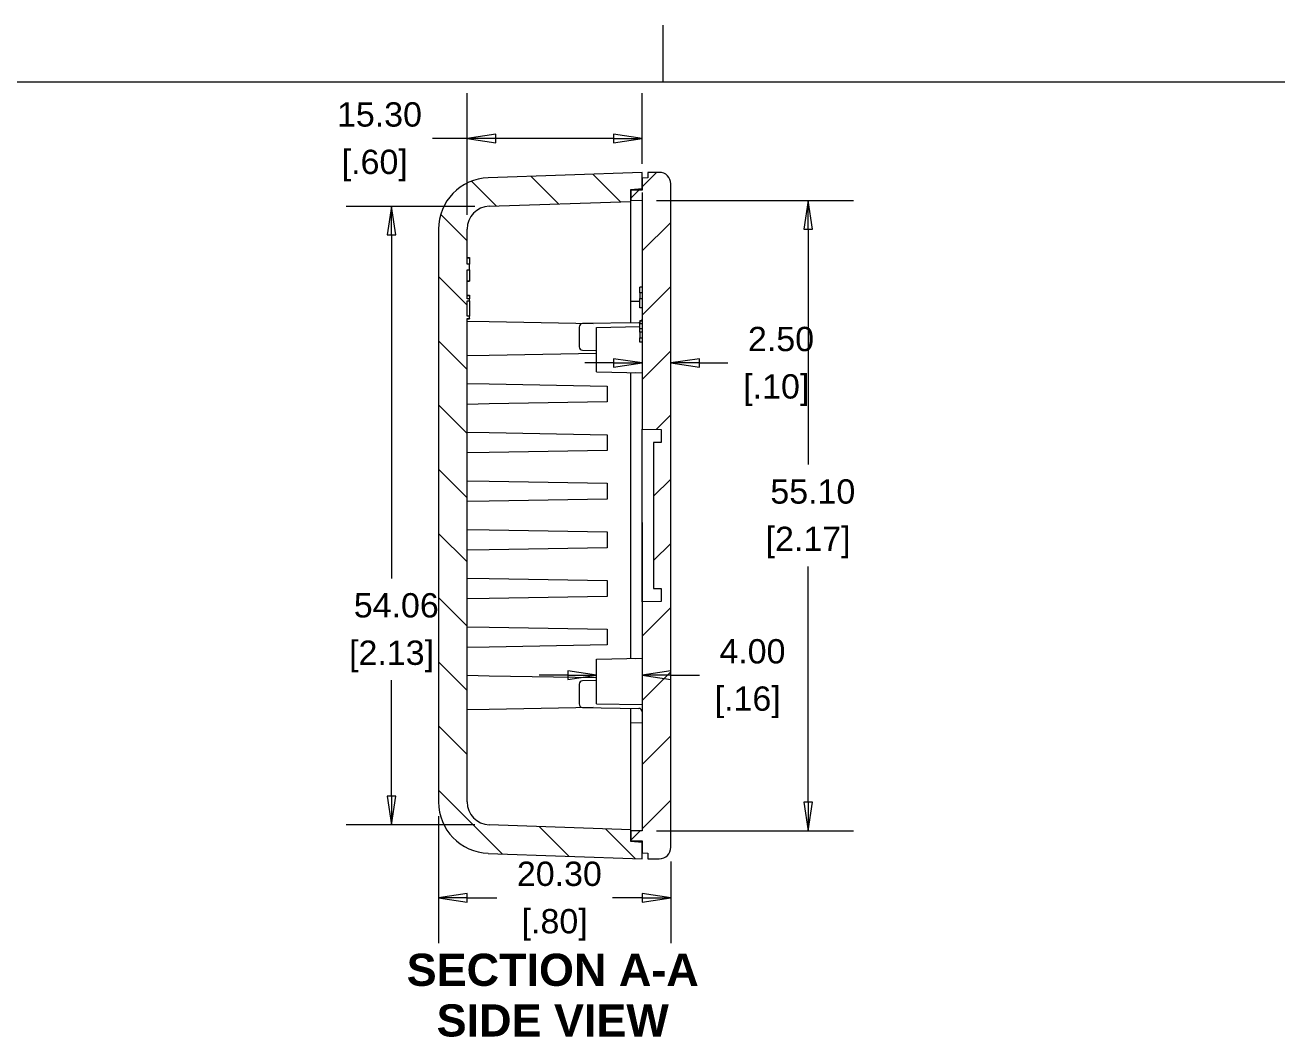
# Model space of a CAD drawing. Header units: millimetres. Extents: x 4 to 345, y 4 to 266.
# Drawn here: x 118.8 to 228.3, y 177 to 265.5 of the extents above; entities that cross this region are included whole.
import ezdxf

# ---------------------------------------------------------------- set-up
doc = ezdxf.new("R2010")
doc.units = ezdxf.units.MM
doc.header["$LTSCALE"] = 1.25
doc.layers.get('0').update_dxf_attribs({"lineweight": 25})
for name, color, linetype, lineweight in [('Dimension (ANSI)', 7, 'Continuous', 9), ('Hatch (ANSI)', 7, 'Continuous', 9), ('Sketch Geometry (ANSI)', 7, 'Continuous', 9), ('Symbol (ANSI)', 7, 'Continuous', 9), ('Visible (ANSI)', 7, 'Continuous', 9)]:
    doc.layers.add(name, color=color, linetype=linetype, lineweight=lineweight)
doc.styles.add('Label Text (ANSI)', font='arialbd.ttf')
doc.styles.add('Note Text (ANSI)', font='arial.ttf')
doc.dimstyles.new('Default - mm_inch (ANSI)', dxfattribs={"dimscale": 1.25, "dimtxt": 1.7, "dimasz": 2, "dimexe": 3.175, "dimexo": 1, "dimgap": 0.8, "dimtad": 0, "dimtih": 1, "dimtoh": 1, "dimrnd": 1e-08, "dimzin": 4, "dimdsep": 46, "dimtxsty": 'Note Text (ANSI)', "dimblk": 'Filled-1', "dimcen": 0.09, "dimdle": 10, "dimclrd": 256, "dimclre": 256, "dimclrt": 256, "dimadec": 1, "dimazin": 0, "dimtfac": 1.176471, "dimtofl": 0, "dimtmove": 0, "dimatfit": 3, "dimfxl": 0, "dimtolj": 1, "dimtzin": 0, "dimlwd": -1, "dimlwe": -1, "dimarcsym": 0})

# ---------------------------------------------------------------- blocks, each defined once
blk = doc.blocks.new('Filled-1')
at = {"color": 0}
for p, q in [((0, 0), (-1, 0.15)), ((-1, 0.15), (-1, -0.15)), ((-1, 0), (0, 0)), ((-1, -0.15), (0, 0))]:
    blk.add_line(p, q, dxfattribs=at)
at = {"color": 0, "flags": 128}
blk.add_lwpolyline([(-1, -0.15), (0, 0), (-1, 0.15), (-1, -0.15)], dxfattribs=at)
at = {"color": 0}
blk.add_solid([(-1, -0.15), (0, 0), (-1, 0.15), (-1, -0.15)], dxfattribs=at)
blk = doc.blocks.new('*D16')
at = {"layer": 'Defpoints', "color": 0, "transparency": 16777216}
for p in [(157.49, 255.59), (172.79, 252.12), (157.49, 247.66)]:
    blk.add_point(p, dxfattribs=at)
at = {"layer": 'Dimension (ANSI)', "transparency": 16777216}
for p, q in [((157.49, 248.91), (157.49, 259.55)), ((172.79, 253.37), (172.79, 259.55)), ((157.49, 255.59), (154.47, 255.59)), ((170.29, 255.59), (159.99, 255.59))]:
    blk.add_line(p, q, dxfattribs=at)
at = {"layer": 'Dimension (ANSI)', "transparency": 16777216, "xscale": 2.5, "yscale": 2.5, "zscale": 2.5, "rotation": 180}
blk.add_blockref('Filled-1', (157.49, 255.59), dxfattribs=at)
at = {"layer": 'Dimension (ANSI)', "transparency": 16777216, "xscale": 2.5, "yscale": 2.5, "zscale": 2.5}
blk.add_blockref('Filled-1', (172.79, 255.59), dxfattribs=at)
at = {"layer": 'Dimension (ANSI)', "transparency": 16777216, "char_height": 2.125, "attachment_point": 5, "style": 'Note Text (ANSI)'}
for s, insert in [('\\A1; 15.30', (149.41, 257.67)), ('\\A1;[.60]', (149.41, 253.22))]:
    blk.add_mtext(s, dxfattribs=dict(at, insert=insert))
blk = doc.blocks.new('*D17')
at = {"layer": 'Defpoints', "color": 0, "transparency": 16777216}
for p in [(172.79, 223.26), (168.79, 208.65), (172.79, 208.66)]:
    blk.add_point(p, dxfattribs=at)
at = {"layer": 'Dimension (ANSI)', "transparency": 16777216}
for p, q in [((172.79, 222.01), (172.79, 204.69)), ((166.29, 208.66), (163.79, 208.66)), ((175.29, 208.66), (177.79, 208.66))]:
    blk.add_line(p, q, dxfattribs=at)
at = {"layer": 'Dimension (ANSI)', "transparency": 16777216, "xscale": 2.5, "yscale": 2.5, "zscale": 2.5}
blk.add_blockref('Filled-1', (168.79, 208.66), dxfattribs=at)
at = {"layer": 'Dimension (ANSI)', "transparency": 16777216, "xscale": 2.5, "yscale": 2.5, "zscale": 2.5, "rotation": 180}
blk.add_blockref('Filled-1', (172.79, 208.66), dxfattribs=at)
at = {"layer": 'Dimension (ANSI)', "transparency": 16777216, "char_height": 2.125, "attachment_point": 5, "style": 'Note Text (ANSI)'}
for s, insert in [('\\A1; 4.00', (182.02, 210.74)), ('\\A1;[.16]', (182.02, 206.3))]:
    blk.add_mtext(s, dxfattribs=dict(at, insert=insert))
blk = doc.blocks.new('*D18')
at = {"layer": 'Defpoints', "color": 0, "transparency": 16777216}
for p in [(172.79, 252.12), (175.29, 251.62), (172.79, 235.96)]:
    blk.add_point(p, dxfattribs=at)
at = {"layer": 'Dimension (ANSI)', "transparency": 16777216}
for p, q in [((172.79, 250.87), (172.79, 231.99)), ((170.29, 235.96), (167.79, 235.96)), ((177.79, 235.96), (180.29, 235.96))]:
    blk.add_line(p, q, dxfattribs=at)
at = {"layer": 'Dimension (ANSI)', "transparency": 16777216, "xscale": 2.5, "yscale": 2.5, "zscale": 2.5}
blk.add_blockref('Filled-1', (172.79, 235.96), dxfattribs=at)
at = {"layer": 'Dimension (ANSI)', "transparency": 16777216, "xscale": 2.5, "yscale": 2.5, "zscale": 2.5, "rotation": 180}
blk.add_blockref('Filled-1', (175.29, 235.96), dxfattribs=at)
at = {"layer": 'Dimension (ANSI)', "transparency": 16777216, "char_height": 2.125, "attachment_point": 5, "style": 'Note Text (ANSI)'}
for s, insert in [('\\A1; 2.50', (184.52, 238.04)), ('\\A1;[.10]', (184.52, 233.59))]:
    blk.add_mtext(s, dxfattribs=dict(at, insert=insert))
blk = doc.blocks.new('*D19')
at = {"layer": 'Defpoints', "color": 0, "transparency": 16777216}
for p in [(154.99, 197.59), (175.29, 193.62), (175.29, 189.2)]:
    blk.add_point(p, dxfattribs=at)
at = {"layer": 'Dimension (ANSI)', "transparency": 16777216}
for p, q in [((154.99, 196.34), (154.99, 185.23)), ((175.29, 192.37), (175.29, 185.23)), ((157.49, 189.2), (160.08, 189.2)), ((172.79, 189.2), (170.19, 189.2))]:
    blk.add_line(p, q, dxfattribs=at)
at = {"layer": 'Dimension (ANSI)', "transparency": 16777216, "xscale": 2.5, "yscale": 2.5, "zscale": 2.5, "rotation": 180}
blk.add_blockref('Filled-1', (154.99, 189.2), dxfattribs=at)
at = {"layer": 'Dimension (ANSI)', "transparency": 16777216, "xscale": 2.5, "yscale": 2.5, "zscale": 2.5}
blk.add_blockref('Filled-1', (175.29, 189.2), dxfattribs=at)
at = {"layer": 'Dimension (ANSI)', "transparency": 16777216, "char_height": 2.125, "attachment_point": 5, "style": 'Note Text (ANSI)'}
for s, insert in [('\\A1; 20.30', (165.14, 191.29)), ('\\A1;[.80]', (165.14, 186.84))]:
    blk.add_mtext(s, dxfattribs=dict(at, insert=insert))
blk = doc.blocks.new('*D20')
at = {"layer": 'Defpoints', "color": 0, "transparency": 16777216}
for p in [(172.79, 250.17), (172.79, 195.07), (187.3, 195.07)]:
    blk.add_point(p, dxfattribs=at)
at = {"layer": 'Dimension (ANSI)', "transparency": 16777216}
for p, q in [((174.04, 250.17), (191.27, 250.17)), ((187.3, 247.67), (187.3, 227.07)), ((187.3, 197.57), (187.3, 218.18)), ((174.04, 195.07), (191.27, 195.07))]:
    blk.add_line(p, q, dxfattribs=at)
at = {"layer": 'Dimension (ANSI)', "transparency": 16777216, "xscale": 2.5, "yscale": 2.5, "zscale": 2.5}
for p, rotation in [((187.3, 250.17), 90), ((187.3, 195.07), 270)]:
    blk.add_blockref('Filled-1', p, dxfattribs=dict(at, rotation=rotation))
at = {"layer": 'Dimension (ANSI)', "transparency": 16777216, "char_height": 2.125, "attachment_point": 5, "style": 'Note Text (ANSI)'}
for s, insert in [('\\A1; 55.10', (187.3, 224.71)), ('\\A1;[2.17]', (187.3, 220.26))]:
    blk.add_mtext(s, dxfattribs=dict(at, insert=insert))
blk = doc.blocks.new('*D22')
at = {"layer": 'Defpoints', "color": 0, "transparency": 16777216}
for p in [(159.42, 249.65), (150.88, 195.59), (159.42, 195.59)]:
    blk.add_point(p, dxfattribs=at)
at = {"layer": 'Dimension (ANSI)', "transparency": 16777216}
for p, q in [((158.17, 249.65), (146.91, 249.65)), ((150.88, 247.15), (150.88, 217.12)), ((150.88, 198.09), (150.88, 208.23)), ((158.17, 195.59), (146.91, 195.59))]:
    blk.add_line(p, q, dxfattribs=at)
at = {"layer": 'Dimension (ANSI)', "transparency": 16777216, "xscale": 2.5, "yscale": 2.5, "zscale": 2.5}
for p, rotation in [((150.88, 249.65), 90), ((150.88, 195.59), 270)]:
    blk.add_blockref('Filled-1', p, dxfattribs=dict(at, rotation=rotation))
at = {"layer": 'Dimension (ANSI)', "transparency": 16777216, "char_height": 2.125, "attachment_point": 5, "style": 'Note Text (ANSI)'}
for s, insert in [('\\A1; 54.06', (150.88, 214.76)), ('\\A1;[2.13]', (150.88, 210.31))]:
    blk.add_mtext(s, dxfattribs=dict(at, insert=insert))
blk = doc.blocks.new('Borders Hammond Border')
at = {"layer": 'Sketch Geometry (ANSI)'}
for p, q in [((139.7, 208.4), (139.7, 212.4)), ((271.9, 208.4), (7.5, 208.4))]:
    blk.add_line(p, q, dxfattribs=at)

msp = doc.modelspace()

# ---------------------------------------------------------------- hatches: boundary and pattern name
at = {"layer": 'Hatch (ANSI)'}
h = msp.add_hatch(dxfattribs=at)
h.set_pattern_fill('ANSI31', color=256, scale=31.75, angle=90.00021, style=0)
h.set_pattern_definition([(135.0002, (0, 0), (-2.80632, -2.80634), [])])
edge = h.paths.add_edge_path()
edge.add_line((154.988, 247.656), (154.988, 197.591))
edge.add_ellipse((159.488, 197.591), major_axis=(0, -4.5), ratio=1, start_angle=270, end_angle=358)
edge.add_line((159.331, 193.093), (172.788, 192.623))
edge.add_line((172.788, 192.623), (172.788, 193.123))
edge.add_line((172.788, 193.123), (172.788, 194.037))
edge.add_line((172.788, 194.037), (171.788, 194.125))
edge.add_line((171.788, 194.125), (171.788, 194.191))
edge.add_line((171.788, 194.191), (171.788, 195.056))
edge.add_line((171.788, 195.056), (171.788, 195.16))
edge.add_line((171.788, 195.16), (159.418, 195.592))
edge.add_ellipse((159.488, 197.591), major_axis=(-1.999, 0.07), ratio=1, start_angle=2, end_angle=90, ccw=False)
edge.add_line((157.488, 197.591), (157.488, 239.848))
edge.add_line((157.488, 239.848), (157.688, 239.848))
edge.add_line((157.688, 239.848), (157.688, 240.052))
edge.add_line((157.688, 240.052), (157.488, 240.052))
edge.add_line((157.488, 240.052), (157.488, 241.392))
edge.add_line((157.488, 241.392), (157.688, 241.392))
edge.add_line((157.688, 241.392), (157.688, 241.575))
edge.add_line((157.688, 241.575), (157.488, 241.575))
edge.add_line((157.488, 241.575), (157.488, 244.087))
edge.add_line((157.488, 244.087), (157.688, 244.087))
edge.add_line((157.688, 244.087), (157.688, 244.582))
edge.add_line((157.688, 244.582), (157.488, 244.582))
edge.add_line((157.488, 244.582), (157.488, 247.656))
edge.add_ellipse((159.488, 247.656), major_axis=(0, 2), ratio=1, start_angle=2, end_angle=90, ccw=False)
edge.add_line((159.418, 249.655), (171.788, 250.087))
edge.add_line((171.788, 250.087), (171.788, 250.191))
edge.add_line((171.788, 250.191), (171.788, 251.056))
edge.add_line((171.788, 251.056), (171.788, 251.122))
edge.add_line((171.788, 251.122), (172.788, 251.209))
edge.add_line((172.788, 251.209), (172.788, 252.123))
edge.add_line((172.788, 252.123), (172.788, 252.623))
edge.add_line((172.788, 252.623), (159.331, 252.153))
edge.add_ellipse((159.488, 247.656), major_axis=(-4.497, -0.157), ratio=1, start_angle=270, end_angle=358)
h = msp.add_hatch(dxfattribs=at)
h.set_pattern_fill('ANSI31', color=256, scale=31.75, style=0)
h.set_pattern_definition([(45, (0, 0), (-2.80633, 2.80633), [])])
edge = h.paths.add_edge_path()
edge.add_line((174.441, 229.004), (173.788, 228.993))
edge.add_line((173.788, 228.993), (173.788, 216.254))
edge.add_line((173.788, 216.254), (174.441, 216.243))
edge.add_line((174.441, 216.243), (174.441, 215.112))
edge.add_line((174.441, 215.112), (172.788, 215.083))
edge.add_line((172.788, 215.083), (172.788, 195.073))
edge.add_line((172.788, 195.073), (171.788, 195.056))
edge.add_line((171.788, 195.056), (171.788, 194.191))
edge.add_line((171.788, 194.191), (172.788, 194.173))
edge.add_line((172.788, 194.173), (172.788, 194.037))
edge.add_line((172.788, 194.037), (172.788, 193.123))
edge.add_line((172.788, 193.123), (173.288, 193.115))
edge.add_line((173.288, 193.115), (173.288, 192.623))
edge.add_line((173.288, 192.623), (174.288, 192.623))
edge.add_ellipse((174.288, 193.623), major_axis=(1, 0), ratio=1, start_angle=270, end_angle=360)
edge.add_line((175.288, 193.623), (175.288, 251.623))
edge.add_ellipse((174.288, 251.623), major_axis=(0, 1), ratio=1, start_angle=270, end_angle=360)
edge.add_line((174.288, 252.623), (173.288, 252.623))
edge.add_line((173.288, 252.623), (173.288, 252.132))
edge.add_line((173.288, 252.132), (172.788, 252.123))
edge.add_line((172.788, 252.123), (172.788, 251.209))
edge.add_line((172.788, 251.209), (172.788, 251.073))
edge.add_line((172.788, 251.073), (171.788, 251.056))
edge.add_line((171.788, 251.056), (171.788, 250.191))
edge.add_line((171.788, 250.191), (172.788, 250.173))
edge.add_line((172.788, 250.173), (172.788, 242.1))
edge.add_line((172.788, 242.1), (172.588, 242.1))
edge.add_line((172.588, 242.1), (172.588, 241.608))
edge.add_line((172.588, 241.608), (172.788, 241.608))
edge.add_line((172.788, 241.608), (172.788, 239.625))
edge.add_line((172.788, 239.625), (172.588, 239.625))
edge.add_line((172.588, 239.625), (172.588, 239.413))
edge.add_line((172.588, 239.413), (172.788, 239.413))
edge.add_line((172.788, 239.413), (172.788, 238.652))
edge.add_line((172.788, 238.652), (172.588, 238.652))
edge.add_line((172.588, 238.652), (172.588, 238.151))
edge.add_line((172.588, 238.151), (172.788, 238.151))
edge.add_line((172.788, 238.151), (172.788, 230.163))
edge.add_line((172.788, 230.163), (174.441, 230.134))
edge.add_line((174.441, 230.134), (174.441, 229.004))

# ---------------------------------------------------------------- linework, layer by layer
at = {"layer": 'Visible (ANSI)'}
for p, q in [((172.788, 252.623), (159.331, 252.153)), ((172.788, 251.209), (172.788, 252.623)), ((173.288, 252.132), (172.788, 252.123)), ((172.788, 252.123), (172.788, 251.073)), ((174.288, 252.623), (173.288, 252.623)), ((173.288, 252.623), (173.288, 252.132)), ((171.788, 251.122), (172.788, 251.209)), ((171.788, 250.087), (171.788, 251.122)), ((172.788, 251.073), (171.788, 251.056)), ((171.788, 251.056), (171.788, 250.191)), ((175.288, 193.623), (175.288, 251.623)), ((159.418, 249.655), (171.788, 250.087)), ((171.788, 250.191), (172.788, 250.173)), ((171.788, 242.592), (171.788, 250.087)), ((172.788, 250.173), (172.788, 242.1)), ((154.988, 247.656), (154.988, 197.591)), ((157.488, 244.582), (157.488, 247.656)), ((157.488, 245.183), (157.688, 245.183)), ((157.488, 245.141), (157.688, 245.141)), ((157.688, 244.582), (157.488, 244.582)), ((157.688, 245.183), (157.688, 245.141)), ((157.688, 245.141), (157.688, 244.582)), ((157.688, 244.087), (157.688, 244.582)), ((157.488, 241.575), (157.488, 244.087)), ((157.488, 244.087), (157.688, 244.087)), ((157.488, 243.141), (157.688, 243.141)), ((157.488, 243.098), (157.688, 243.098)), ((157.688, 244.087), (157.688, 243.141)), ((157.688, 243.141), (157.688, 243.098)), ((171.788, 239.47), (171.788, 242.592)), ((172.788, 242.589), (172.588, 242.589)), ((172.588, 242.1), (172.588, 242.589)), ((172.788, 242.1), (172.588, 242.1)), ((172.588, 242.1), (172.588, 241.608)), ((157.488, 241.89), (157.688, 241.89)), ((157.488, 241.854), (157.688, 241.854)), ((157.688, 241.575), (157.488, 241.575)), ((157.488, 240.052), (157.488, 241.392)), ((157.488, 241.392), (157.688, 241.392)), ((157.688, 241.89), (157.688, 241.854)), ((157.688, 241.854), (157.688, 241.575)), ((157.688, 241.392), (157.688, 241.575)), ((157.688, 241.392), (157.688, 240.052)), ((171.788, 241.369), (172.588, 241.355)), ((172.588, 241.608), (172.788, 241.608)), ((172.588, 240.789), (172.588, 241.608)), ((172.788, 241.608), (172.788, 239.625)), ((157.688, 240.052), (157.488, 240.052)), ((157.488, 197.591), (157.488, 239.848)), ((157.488, 239.848), (157.688, 239.848)), ((157.488, 239.806), (157.688, 239.806)), ((157.688, 239.848), (157.688, 240.052)), ((157.688, 239.848), (157.688, 239.806)), ((172.788, 240.789), (172.588, 240.789)), ((157.488, 239.605), (159.418, 239.571)), ((159.418, 239.571), (168.499, 239.413)), ((167.288, 239.097), (167.288, 237.378)), ((172.493, 239.482), (167.583, 239.397)), ((168.788, 239.073), (172.588, 239.14)), ((168.788, 235.173), (168.788, 239.073)), ((172.588, 239.625), (172.588, 239.631)), ((172.788, 239.631), (172.588, 239.631)), ((172.788, 239.625), (172.588, 239.625)), ((172.588, 239.625), (172.588, 239.413)), ((172.588, 239.413), (172.788, 239.413)), ((172.588, 238.944), (172.588, 239.413)), ((172.588, 238.831), (172.588, 238.944)), ((172.788, 238.944), (172.588, 238.944)), ((172.588, 238.652), (172.588, 238.831)), ((172.788, 238.652), (172.588, 238.652)), ((172.588, 238.652), (172.588, 238.151)), ((172.788, 239.413), (172.788, 238.652)), ((172.588, 238.151), (172.788, 238.151)), ((172.588, 237.964), (172.588, 238.151)), ((172.588, 237.787), (172.588, 237.964)), ((172.788, 237.787), (172.588, 237.787)), ((172.788, 238.151), (172.788, 230.163)), ((159.418, 236.626), (157.488, 236.592)), ((168.788, 236.789), (159.418, 236.626)), ((167.583, 237.078), (168.788, 237.057)), ((168.788, 235.173), (172.788, 235.104)), ((171.788, 210.126), (171.788, 235.121)), ((171.788, 235.106), (172.22, 235.113)), ((157.488, 234.155), (159.418, 234.121)), ((159.418, 234.121), (169.738, 233.941)), ((169.738, 233.941), (169.738, 232.556)), ((159.418, 232.376), (157.488, 232.342)), ((169.738, 232.556), (159.418, 232.376)), ((157.488, 229.905), (159.418, 229.871)), ((159.418, 229.871), (169.738, 229.691)), ((172.788, 230.163), (174.441, 230.134)), ((172.788, 215.083), (172.788, 230.163)), ((174.441, 230.134), (174.441, 229.004)), ((169.738, 229.691), (169.738, 228.306)), ((174.441, 229.004), (173.788, 228.993)), ((173.788, 228.993), (173.788, 216.254)), ((159.418, 228.126), (157.488, 228.092)), ((169.738, 228.306), (159.418, 228.126)), ((157.488, 225.655), (159.418, 225.621)), ((159.418, 225.621), (169.738, 225.441)), ((169.738, 225.441), (169.738, 224.056)), ((159.418, 223.876), (157.488, 223.842)), ((169.738, 224.056), (159.418, 223.876)), ((157.488, 221.405), (159.418, 221.371)), ((159.418, 221.371), (169.738, 221.191)), ((169.738, 221.191), (169.738, 219.806)), ((159.418, 219.626), (157.488, 219.592)), ((169.738, 219.806), (159.418, 219.626)), ((157.488, 217.155), (159.418, 217.121)), ((159.418, 217.121), (169.738, 216.941)), ((169.738, 216.941), (169.738, 215.556)), ((173.788, 216.254), (174.441, 216.243)), ((174.441, 216.243), (174.441, 215.112)), ((159.418, 215.376), (157.488, 215.342)), ((169.738, 215.556), (159.418, 215.376)), ((174.441, 215.112), (172.788, 215.083)), ((172.788, 215.083), (172.788, 195.073)), ((157.488, 212.905), (159.418, 212.871)), ((159.418, 212.871), (169.738, 212.691)), ((169.738, 212.691), (169.738, 211.306)), ((169.738, 211.306), (159.418, 211.126)), ((159.418, 211.126), (157.488, 211.092)), ((168.788, 210.073), (172.788, 210.143)), ((168.788, 206.173), (168.788, 210.073)), ((171.788, 210.141), (172.22, 210.133)), ((157.488, 208.655), (159.418, 208.621)), ((159.418, 208.621), (168.788, 208.458)), ((168.788, 208.19), (167.583, 208.169)), ((167.288, 207.869), (167.288, 206.15)), ((168.499, 205.834), (159.418, 205.676)), ((167.583, 205.85), (172.493, 205.765)), ((168.788, 206.173), (172.788, 206.104)), ((159.418, 205.676), (157.488, 205.642)), ((171.788, 202.655), (171.788, 205.777)), ((171.788, 204.506), (172.788, 204.523)), ((171.788, 195.16), (171.788, 202.655)), ((171.788, 195.16), (159.418, 195.592)), ((171.788, 194.125), (171.788, 195.16)), ((172.788, 195.073), (171.788, 195.056)), ((171.788, 195.056), (171.788, 194.191)), ((171.788, 194.191), (172.788, 194.173)), ((172.788, 194.037), (171.788, 194.125)), ((172.788, 194.173), (172.788, 193.123)), ((172.788, 192.623), (172.788, 194.037)), ((159.331, 193.093), (172.788, 192.623)), ((172.788, 193.123), (173.288, 193.115)), ((173.288, 193.115), (173.288, 192.623)), ((173.288, 192.623), (174.288, 192.623))]:
    msp.add_line(p, q, dxfattribs=at)
for centre, radius, start, end in [((159.488, 247.656), 4.5, 92, 180), ((174.288, 251.623), 1, 0, 90), ((159.488, 247.656), 2, 92, 180), ((172.488, 239.782), 0.3, 329.69403, 0), ((167.588, 239.097), 0.3, 91, 180), ((172.488, 239.782), 0.3, 271, 289.47122), ((167.588, 237.378), 0.3, 180, 269), ((167.588, 207.869), 0.3, 91, 180), ((167.588, 206.15), 0.3, 180, 269), ((172.488, 205.465), 0.3, 0, 89), ((159.488, 197.591), 4.5, 180, 268), ((159.488, 197.591), 2, 180, 268), ((174.288, 193.623), 1, 270, 0)]:
    msp.add_arc(centre, radius, start, end, dxfattribs=at)

# ---------------------------------------------------------------- block references
at = {"xscale": 1.25, "yscale": 1.25, "zscale": 1.25}
msp.add_blockref('Borders Hammond Border', (0, 0), dxfattribs=at)

# ---------------------------------------------------------------- texts
at = {"layer": 'Symbol (ANSI)', "char_height": 2.8125, "attachment_point": 7, "style": 'Label Text (ANSI)'}
for s, insert in [('SECTION A-A', (152.203, 181.467)), ('SIDE VIEW', (154.821, 177.041))]:
    msp.add_mtext(s, dxfattribs=dict(at, insert=insert))

# ---------------------------------------------------------------- dimensions: what is measured, and where the dimension line sits
at = {"layer": 'Dimension (ANSI)'}
for base, p1, p2, angle, text, override, picture, middle in [((157.488, 255.586), (172.788, 252.123), (157.488, 247.656), 180, ' <>\\X[.60]', {"dimgap": 0.8, "dimtih": 0, "dimtoh": 0, "dimdec": 2, "dimpost": '\\X', "dimtol": 0, "dimlim": 0, "dimtp": 0, "dimtm": 0, "dimtdec": 2, "dimatfit": 2}, '*D16', (149.413, 255.586)), ((150.881, 195.592), (159.418, 249.655), (159.418, 195.592), 90, ' <>\\X[2.13]', {"dimgap": 0.8, "dimdec": 2, "dimpost": '\\X', "dimtol": 0, "dimlim": 0, "dimtp": 0, "dimtm": 0, "dimtdec": 2, "dimatfit": 1}, '*D22', (150.881, 212.674)), ((187.3, 195.073), (172.788, 250.173), (172.788, 195.073), 90, ' <>\\X[2.17]', {"dimgap": 0.8, "dimdec": 2, "dimpost": '\\X', "dimtol": 0, "dimlim": 0, "dimtp": 0, "dimtm": 0, "dimtdec": 2, "dimatfit": 1}, '*D20', (187.3, 222.623)), ((172.788, 208.659), (168.788, 208.649), (172.788, 223.26), 180, ' <>\\X[.16]', {"dimgap": 0.8, "dimtih": 0, "dimtoh": 0, "dimdec": 2, "dimpost": '\\X', "dimse1": 1, "dimtol": 0, "dimlim": 0, "dimtp": 0, "dimtm": 0, "dimtdec": 2, "dimatfit": 1}, '*D17', (182.018, 208.659)), ((175.288, 189.2), (154.988, 197.591), (175.288, 193.623), 180, ' <>\\X[.80]', {"dimgap": 0.8, "dimtih": 0, "dimtoh": 0, "dimdec": 2, "dimpost": '\\X', "dimtol": 0, "dimlim": 0, "dimtp": 0, "dimtm": 0, "dimtdec": 2, "dimatfit": 1}, '*D19', (165.138, 189.2))]:
    dim = msp.add_linear_dim(base=base, p1=p1, p2=p2, angle=angle, text=text, dimstyle='Default - mm_inch (ANSI)', override=override, dxfattribs=at)
    dim.commit()
    dim.dimension.update_dxf_attribs({"geometry": picture, "text_midpoint": middle, "dimtype": 160})
dim = msp.add_linear_dim(base=(172.788, 235.957), p1=(175.288, 251.623), p2=(172.788, 252.123), text=' <>\\X[.10]', dimstyle='Default - mm_inch (ANSI)', override={"dimgap": 0.8, "dimtih": 0, "dimtoh": 0, "dimdec": 2, "dimpost": '\\X', "dimse1": 1, "dimtol": 0, "dimlim": 0, "dimtp": 0, "dimtm": 0, "dimtdec": 2, "dimatfit": 1}, dxfattribs=at)
dim.commit()
dim.dimension.update_dxf_attribs({"geometry": '*D18', "text_midpoint": (184.518, 235.957), "dimtype": 160})

doc.saveas('drawing.dxf')
